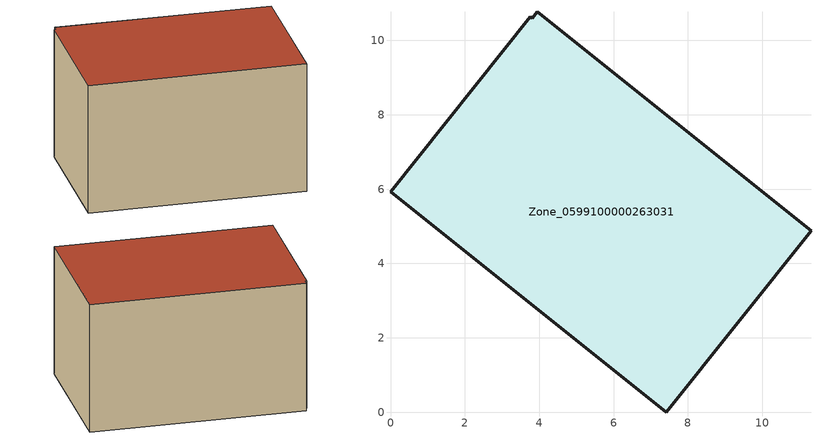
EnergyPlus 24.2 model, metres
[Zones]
Zone_0599100000263031
 floor ground (C_G): 3.81,10.6 3.94,10.77 11.31,4.88 7.42,0 0,5.93 3.76,10.64 z0.47
 wall outside (C_F): 7.42,0 11.31,4.88 3.94,10.77 3.81,10.6 3.76,10.64 0,5.93 7.42,0 z0.47:6.37
 roof outside (C_R): 3.94,10.77 3.81,10.6 3.76,10.64 0,5.93 7.42,0 11.31,4.88 z6.37
[BUILDING]
Pand.0599100000263031: North Axis=0; Terrain=City; Loads Convergence Tolerance Value=0.04; Temperature Convergence Tolerance Value=0.4; Solar Distribution=FullExterior; Maximum Number of Warmup Days=25; Minimum Number of Warmup Days=1
[Site:Location]
Rotterdam.The.Hague.AP_ZH_NLD Design_Conditions: Latitude=51.96; Longitude=4.45; Time Zone=1; Elevation=-4.5
[SITE:GROUNDTEMPERATURE:BUILDINGSURFACE]
18, 18, 18, 18, 18, 18, 18, 18, 18, 18, 18, 18
[MATERIAL] Thermal Absorptance=0.9; Solar Absorptance=0.7; Visible Absorptance=0.7
Name | Roughness | Thickness | Conductivity | Density | Specific Heat
G.TI.1946-1964 | MediumSmooth | 0.15 | 1 | 540 | 1210
F.TI.1946-1964 | Rough | 0.3 | 0.857143 | 1920 | 840
R.TI.1946-1964 | MediumRough | 0.2 | 0.277778 | 1500 | 1000
[CONSTRUCTION]
C_G: G.TI.1946-1964
C_F: F.TI.1946-1964
C_R: R.TI.1946-1964
[ZONE]
Zone_0599100000263031: Type=1; Multiplier=1; Ceiling Height=Autocalculate; Volume=Autocalculate; Floor Area=autocalculate; Part of Total Floor Area=Yes
[ZONEINFILTRATION:DESIGNFLOWRATE]
Infil_Zone_0599100000263031: Zone or ZoneList or Space or SpaceList=Zone_0599100000263031; Schedule=AlwaysOn; Design Flow Rate Calculation Method=Flow/Area; Flow Rate per Floor Area=0.003; Constant Term Coefficient=1; Temperature Term Coefficient=0; Velocity Term Coefficient=0; Velocity Squared Term Coefficient=0
[HVACTEMPLATE:ZONE:IDEALLOADSAIRSYSTEM]
Zone_0599100000263031: Maximum Heating Supply Air Temperature=50; Minimum Cooling Supply Air Temperature=13; Maximum Heating Supply Air Humidity Ratio=0.0156; Minimum Cooling Supply Air Humidity Ratio=0.0077; Heating Limit=NoLimit; Cooling Limit=NoLimit; Dehumidification Control Type=ConstantSensibleHeatRatio; Cooling Sensible Heat Ratio=0.7; Dehumidification Setpoint=60; Humidification Control Type=None; Humidification Setpoint=30; Outdoor Air Method=None; Outdoor Air Flow Rate per Person=0.00944; Outdoor Air Flow Rate per Zone Floor Area=0; Outdoor Air Flow Rate per Zone=0; Demand Controlled Ventilation Type=None; Outdoor Air Economizer Type=NoEconomizer; Heat Recovery Type=None; Sensible Heat Recovery Effectiveness=0.7; Latent Heat Recovery Effectiveness=0.65
[ZONECONTROL:THERMOSTAT]
ThermostatControl_Zone_0599100000263031: Zone or ZoneList=Zone_0599100000263031; Control Type Schedule=DualSetpointControlType; Control 1=Thermostat_Zone_0599100000263031; Temperature Difference Between Cutout And Setpoint=0
[THERMOSTATSETPOINT:DUALSETPOINT]
Thermostat_Zone_0599100000263031: Heating Setpoint Temperature Schedule=HeatingSetpoint_Zone_0599100000263031; Cooling Setpoint Temperature Schedule=CoolingSetpoint_Zone_0599100000263031
[SCHEDULE:COMPACT]
HeatingSetpoint_Zone_0599100000263031: Through: 12/31, For: AllDays, Until: 24:00, 21
CoolingSetpoint_Zone_0599100000263031: Through: 12/31, For: AllDays, Until: 24:00, 24
DualSetpointControlType: Through: 12/31, For: AllDays, Until: 24:00, 4
AlwaysOn: Through: 12/31, For: AllDays, Until: 24:00, 1
